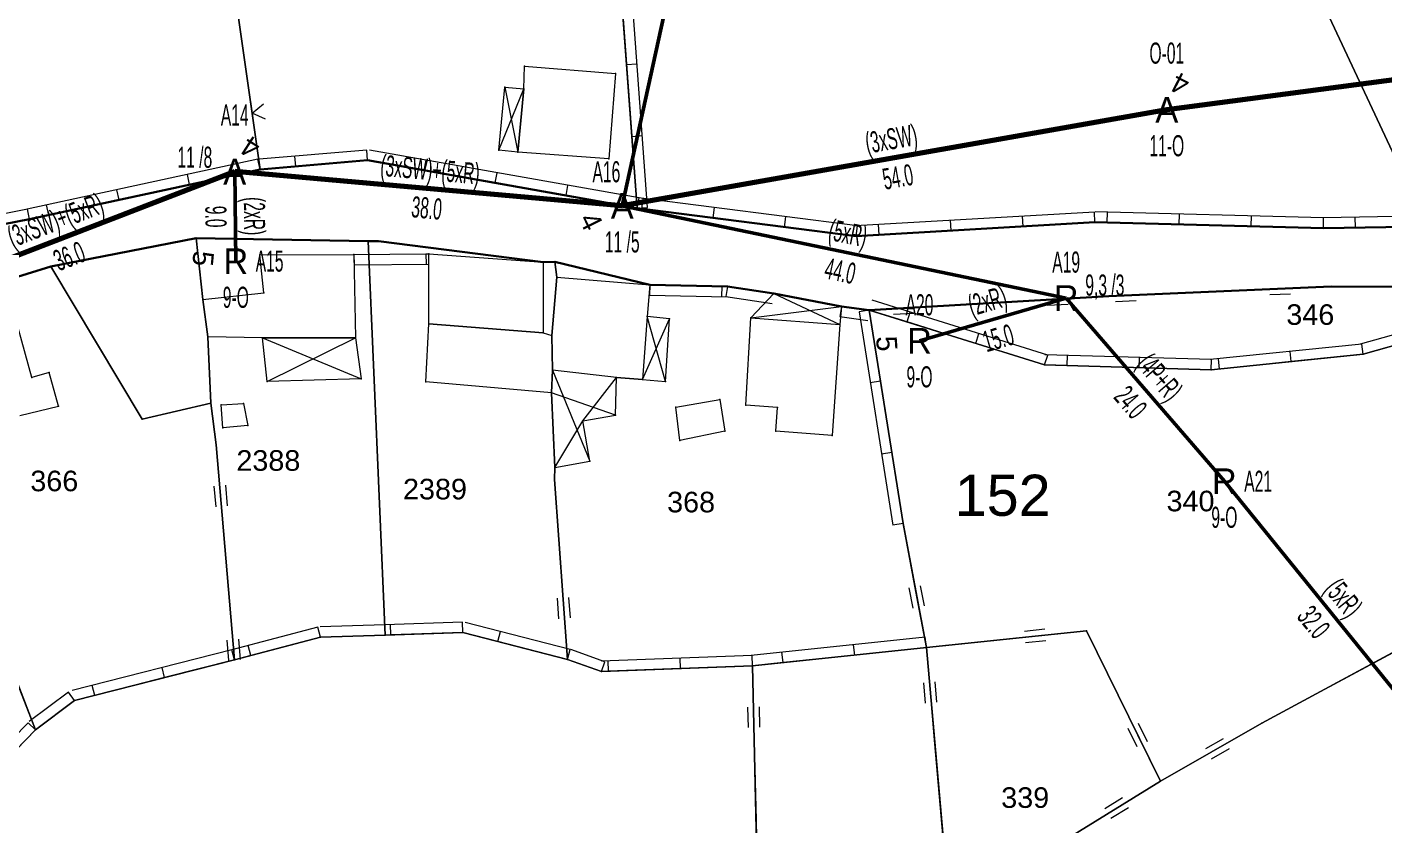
# Model space of a CAD drawing. Header units: millimetres. Extents: x 615240 to 617330, y 4151758 to 4153557.
# Drawn here: x 615697.4 to 615829.2, y 4152404.9 to 4152482.5 of the extents above; entities that cross this region are included whole.
import ezdxf
from ezdxf.enums import TextEntityAlignment as Align
from ezdxf.xclip import XClip

# ---------------------------------------------------------------- set-up
doc = ezdxf.new("R2010")
doc.units = ezdxf.units.MM
doc.header["$XCLIPFRAME"] = 2
for name, color, linetype, lineweight in [('02_ADA_ALN_YENI', 7, 'Continuous', 30), ('02_ADA_NO_YENI', 18, 'Continuous', 0), ('03_PARSEL_ALN_ESKI', 18, 'Continuous', 0), ('03_PARSEL_ALN_YENI', 171, 'Continuous', 0), ('03_PARSEL_NO_ESKI', 5, 'Continuous', 0), ('03_PARSEL_SNR_YENI', 5, 'Continuous', 0), ('04_YAPI_ALN_TSCLSIZ', 18, 'Continuous', 0), ('04_YAPI_SNR_TSCL', 232, 'Continuous', 0), ('04_YAPI_SNR_TSCLSZ', 77, 'Continuous', 0), ('06_DETAY_SNR_KROKI', 4, 'Continuous', 0), ('07_SNRTIP_GECERLI', 30, 'Continuous', 0), ('07_SNRTIP_SABIT', 18, 'Continuous', 0), ('DIREK_AG_MEVCUT', 3, 'Continuous', 25), ('DIREK_ENH_MEVCUT', 6, 'Continuous', 25), ('DIREK_OG_MEVCUT', 1, 'Continuous', 25), ('HAT_AG_HAVAI_MEVCUT', 82, 'Continuous', 50), ('HAT_ENH_HAVAI_MEVCUT', 6, 'Continuous', 70), ('HAT_OG_HAVAI_MEVCUT', 1, 'Continuous', 70), ('NOKTA_PARSEL_ESKI', 6, 'Continuous', 0), ('NOKTA_PARSEL_YENI', 30, 'Continuous', 0), ('NOKTA_YAPI_TSCL', 232, 'Continuous', 0), ('NOKTA_YAPI_TSCLSIZ', 77, 'Continuous', 0)]:
    doc.layers.add(name, color=color, linetype=linetype, lineweight=lineweight)
doc.styles.add('Direk', font='B_CAD')
doc.styles.get("Standard").update_dxf_attribs({"font": 'Arial'})

# ---------------------------------------------------------------- blocks, each defined once
blk = doc.blocks.new('fggg')
at = {"layer": '02_ADA_ALN_YENI', "color": 252}
for points in [[(615833.43, 4152463.1, 0), (615823.31, 4152462.94, 0), (615801.12, 4152463.5, 0), (615777.92, 4152462.15, 0), (615756.64, 4152464.87, 0), (615730.45, 4152469.52, 0), (615720, 4152468.64, 0), (615697.59, 4152463.79, 0), (615683.62, 4152461.07, 0)], [(615685.83, 4152454.94, 0), (615699.68, 4152459.21, 0), (615713.81, 4152461.97, 0), (615730.51, 4152461.65, 0), (615731.51, 4152461.66, 0), (615747.52, 4152459.63, 0), (615748.65, 4152459.64, 0), (615757.86, 4152457.41, 0), (615765.42, 4152457.27, 0), (615769.92, 4152456.57, 0), (615776.48, 4152455.33, 0), (615779.18, 4152454.96, 0), (615802.46, 4152456.31, 0), (615824.07, 4152457.26, 0), (615837.67, 4152457.19, 0)]]:
    blk.add_polyline3d(points, dxfattribs=at)
at = {"layer": '03_PARSEL_ALN_ESKI', "color": 252}
for p in [(615822.34, 4152454.53), (615721.2, 4152440.35), (615700.31, 4152438.36), (615737.39, 4152437.57), (615762.17, 4152436.31), (615810.7, 4152436.41), (615794.64, 4152407.59)]:
    blk.add_point(p, dxfattribs=at)
at = {"layer": '03_PARSEL_ALN_YENI', "color": 252}
for points in [[(615742.03, 4152608.91, 0), (615892.46, 4152514.42, 0), (615920.44, 4152516.29, 0), (615908.14, 4152502.5, 0), (615901.9, 4152496.9, 0), (615887.65, 4152486.41, 0), (615870.13, 4152476.76, 0), (615863.78, 4152472.74, 0), (615843.67, 4152466.25, 0), (615833.43, 4152463.1, 0), (615797.02, 4152540.78, 0), (615772.25, 4152571.92, 0), (615761.13, 4152580.07, 0), (615758.13, 4152585.47, 0), (615747.06, 4152595.76, 0), (615734.79, 4152607.75, 0), (615742.03, 4152608.91, 0)], [(615715.08, 4152524.55, 0), (615714.56, 4152564.03, 0), (615717.37, 4152565.53, 0), (615718.56, 4152565.96, 0), (615736.51, 4152571.55, 0), (615753.98, 4152576.71, 0), (615761.13, 4152580.07, 0), (615772.25, 4152571.92, 0), (615797.02, 4152540.78, 0), (615833.43, 4152463.1, 0), (615823.31, 4152462.94, 0), (615801.12, 4152463.5, 0), (615777.92, 4152462.15, 0), (615756.64, 4152464.87, 0), (615754.48, 4152494.27, 0), (615753.4, 4152516.45, 0), (615734.67, 4152520.11, 0), (615715.08, 4152524.55, 0)], [(615756.64, 4152464.87, 0), (615730.45, 4152469.52, 0), (615720, 4152468.64, 0), (615715.71, 4152498.84, 0), (615715.08, 4152524.55, 0), (615734.67, 4152520.11, 0), (615753.4, 4152516.45, 0), (615754.48, 4152494.27, 0), (615756.64, 4152464.87, 0)], [(615873.45, 4152470.33, 0), (615906.6, 4152476.74, 0), (615904.67, 4152472.52, 0), (615879.42, 4152465.08, 0), (615869.41, 4152462.02, 0), (615858.41, 4152460.37, 0), (615848.05, 4152456.7, 0), (615838.77, 4152453.95, 0), (615827.16, 4152450.67, 0), (615812.4, 4152449.16, 0), (615796.23, 4152449.63, 0), (615779.18, 4152454.96, 0), (615802.46, 4152456.31, 0), (615824.07, 4152457.26, 0), (615837.67, 4152457.19, 0), (615846.6, 4152460.28, 0), (615862.2, 4152465.2, 0), (615873.45, 4152470.33, 0)], [(615685.83, 4152454.94, 0), (615699.68, 4152459.21, 0), (615713.81, 4152461.97, 0), (615714.45, 4152456, 0), (615714.94, 4152452.37, 0), (615715.22, 4152445.93, 0), (615715.75, 4152441.88, 0), (615717.51, 4152420.98, 0), (615701.99, 4152417.02, 0), (615698.18, 4152414.17, 0), (615692.83, 4152428, 0), (615691.05, 4152434.02, 0), (615690.86, 4152435.26, 0), (615689.56, 4152442.58, 0), (615686.23, 4152454.13, 0), (615685.83, 4152454.94, 0)], [(615730.51, 4152461.65, 0), (615732.16, 4152423.39, 0), (615725.88, 4152423.17, 0), (615717.51, 4152420.98, 0), (615715.75, 4152441.88, 0), (615715.22, 4152445.93, 0), (615714.94, 4152452.37, 0), (615714.45, 4152456, 0), (615713.81, 4152461.97, 0), (615730.51, 4152461.65, 0)], [(615732.16, 4152423.39, 0), (615730.51, 4152461.65, 0), (615731.51, 4152461.66, 0), (615747.52, 4152459.63, 0), (615748.65, 4152459.64, 0), (615748.84, 4152458.18, 0), (615748.35, 4152452.51, 0), (615748.41, 4152449.12, 0), (615748.31, 4152446.91, 0), (615748.64, 4152439.68, 0), (615748.62, 4152438.5, 0), (615749.88, 4152421.02, 0), (615739.69, 4152423.64, 0), (615732.16, 4152423.39, 0)], [(615784.74, 4152422.17, 0), (615767.84, 4152420.4, 0), (615753.17, 4152419.85, 0), (615749.88, 4152421.02, 0), (615748.62, 4152438.5, 0), (615748.64, 4152439.68, 0), (615748.31, 4152446.91, 0), (615748.41, 4152449.12, 0), (615748.35, 4152452.51, 0), (615748.84, 4152458.18, 0), (615748.65, 4152459.64, 0), (615757.86, 4152457.41, 0), (615765.42, 4152457.27, 0), (615769.92, 4152456.57, 0), (615776.48, 4152455.33, 0), (615779.18, 4152454.96, 0), (615782.48, 4152434.22, 0), (615784.74, 4152422.17, 0)], [(615812.4, 4152449.16, 0), (615827.16, 4152450.67, 0), (615838.77, 4152453.95, 0), (615848.05, 4152456.7, 0), (615852.01, 4152447.82, 0), (615844.1, 4152440.35, 0), (615838.28, 4152433.59, 0), (615838.59, 4152426.51, 0), (615834.86, 4152424.28, 0), (615817.33, 4152414.81, 0), (615807.49, 4152409.17, 0), (615800.28, 4152423.81, 0), (615784.74, 4152422.17, 0), (615782.48, 4152434.22, 0), (615779.18, 4152454.96, 0), (615796.23, 4152449.63, 0), (615812.4, 4152449.16, 0)], [(615668.62, 4152454.81, 0), (615685.83, 4152454.94, 0), (615686.23, 4152454.13, 0), (615689.56, 4152442.58, 0), (615690.86, 4152435.26, 0), (615691.05, 4152434.02, 0), (615692.83, 4152428, 0), (615698.18, 4152414.17, 0), (615690.33, 4152406.08, 0), (615687.09, 4152405.07, 0), (615681.53, 4152407.71, 0), (615661.89, 4152415.42, 0), (615649.63, 4152423.09, 0), (615640.24, 4152428.84, 0), (615655.23, 4152432.29, 0), (615651.32, 4152455.14, 0), (615654.46, 4152455.5, 0), (615668.62, 4152454.81, 0)], [(615842.75, 4152401.69, 0), (615826.14, 4152392.46, 0), (615819.05, 4152387.99, 0), (615808.41, 4152382.93, 0), (615804.2, 4152392.84, 0), (615798.5, 4152403.65, 0), (615807.49, 4152409.17, 0), (615817.33, 4152414.81, 0), (615834.86, 4152424.28, 0), (615842.75, 4152401.69, 0)], [(615767.86, 4152371.65, 0), (615748.62, 4152379.49, 0), (615727.68, 4152390.42, 0), (615719.24, 4152393.7, 0), (615711.92, 4152394.33, 0), (615700.6, 4152398.98, 0), (615690.65, 4152403.47, 0), (615690.33, 4152406.08, 0), (615698.18, 4152414.17, 0), (615701.99, 4152417.02, 0), (615717.51, 4152420.98, 0), (615725.88, 4152423.17, 0), (615732.16, 4152423.39, 0), (615739.69, 4152423.64, 0), (615749.88, 4152421.02, 0), (615753.17, 4152419.85, 0), (615767.84, 4152420.4, 0), (615768.38, 4152397.34, 0), (615775.99, 4152373.46, 0), (615767.86, 4152371.65, 0)], [(615784.74, 4152422.17, 0), (615800.28, 4152423.81, 0), (615807.49, 4152409.17, 0), (615798.5, 4152403.65, 0), (615804.2, 4152392.84, 0), (615808.41, 4152382.93, 0), (615793.33, 4152378.38, 0), (615786.9, 4152397.88, 0), (615784.74, 4152422.17, 0)], [(615793.33, 4152378.38, 0), (615775.99, 4152373.46, 0), (615768.38, 4152397.34, 0), (615767.84, 4152420.4, 0), (615784.74, 4152422.17, 0), (615786.9, 4152397.88, 0), (615793.33, 4152378.38, 0)]]:
    blk.add_polyline3d(points, close=True, dxfattribs=at)
blk.add_polyline3d([(615690.13, 4152550.38, 0), (615714.56, 4152564.03, 0), (615715.08, 4152524.55, 0), (615715.71, 4152498.84, 0), (615720, 4152468.64, 0), (615697.59, 4152463.79, 0), (615697.59, 4152463.79, 0), (615683.62, 4152461.07, 0)], dxfattribs=at)
at = {"layer": '03_PARSEL_SNR_YENI', "color": 252}
for p, q in [((615747.52, 4152459.63, 641.89), (615748.65, 4152459.64, 642.28)), ((615748.65, 4152459.64, 642.28), (615748.84, 4152458.18, 641.57)), ((615757.86, 4152457.41, 0.95), (615757.85, 4152456.41, 0.95)), ((615757.86, 4152457.41, 0.95), (615764.86, 4152457.28, 0.95)), ((615764.86, 4152457.28, 0.95), (615764.84, 4152456.28, 0.95)), ((615764.86, 4152457.28, 0.95), (615765.42, 4152457.27, 0.95)), ((615765.42, 4152457.27, 0.95), (615765.27, 4152456.28, 0.95)), ((615765.42, 4152457.27, 0.95), (615769.92, 4152456.57, 0.95)), ((615757.85, 4152456.41, 0.95), (615765.4, 4152456.27, 0.95)), ((615765.27, 4152456.28, 0.95), (615769.77, 4152455.59, 0.95)), ((615776.48, 4152455.33, 0.95), (615776.34, 4152454.34, 0.95)), ((615776.48, 4152455.33, 0.95), (615779.18, 4152454.96, 0.95)), ((615776.34, 4152454.34, 0.95), (615779.05, 4152453.97, 0.95)), ((615715.75, 4152441.88, 0.95), (615715.22, 4152445.93, 0.95)), ((615748.62, 4152438.5, 0.95), (615748.64, 4152439.68, 0.95))]:
    blk.add_line(p, q, dxfattribs=at)
for p in [(615757.86, 4152457.41, 640.88), (615765.42, 4152457.27, 641.1), (615765.42, 4152457.27, 641.1), (615769.92, 4152456.57, 641.05), (615776.48, 4152455.33, 640.03), (615779.18, 4152454.96, 640.67), (615715.22, 4152445.93, 638.24), (615715.75, 4152441.88, 634.93), (615748.64, 4152439.68, 636.74), (615748.62, 4152438.5, 634.32)]:
    blk.add_point(p, dxfattribs=at)
at = {"layer": '04_YAPI_ALN_TSCLSIZ', "color": 252}
for points in [[(615754.52, 4152477.97, 0), (615753.89, 4152469.66, 0), (615745.06, 4152470.31, 0), (615745.62, 4152476.47, 0), (615745.7, 4152478.66, 0), (615754.52, 4152477.97, 0)], [(615715.22, 4152445.93, 0), (615708.55, 4152444.35, 0), (615699.68, 4152459.21, 0), (615713.81, 4152461.97, 0), (615714.45, 4152456, 0), (615714.94, 4152452.37, 0), (615715.22, 4152445.93, 0)], [(615719.98, 4152460.33, 0), (615729.12, 4152460.37, 0), (615729.26, 4152452.26, 0), (615720.25, 4152452.28, 0), (615714.94, 4152452.37, 0), (615714.45, 4152456, 0), (615720.38, 4152456.64, 0), (615719.98, 4152460.33, 0)], [(615736.41, 4152460.42, 0), (615747.52, 4152459.63, 0), (615747.5, 4152452.77, 0), (615736.4, 4152453.63, 0), (615736.41, 4152460.42, 0)], [(615748.84, 4152458.18, 0), (615757.86, 4152457.41, 0), (615757.6, 4152454.34, 0), (615757.17, 4152448.23, 0), (615754.62, 4152448.4, 0), (615748.41, 4152449.12, 0), (615748.35, 4152452.51, 0), (615748.84, 4152458.18, 0)], [(615736.4, 4152453.63, 0), (615747.5, 4152452.77, 0), (615748.35, 4152452.51, 0), (615748.41, 4152449.12, 0), (615748.31, 4152446.91, 0), (615736.1, 4152447.98, 0), (615736.4, 4152453.63, 0)], [(615716.22, 4152445.77, 0), (615718.39, 4152445.88, 0), (615718.83, 4152443.75, 0), (615716.4, 4152443.52, 0), (615716.22, 4152445.77, 0)], [(615765.15, 4152443.21, 0), (615760.77, 4152442.3, 0), (615760.39, 4152445.52, 0), (615764.66, 4152446.27, 0), (615765.15, 4152443.21, 0)]]:
    blk.add_polyline3d(points, close=True, dxfattribs=at)
at = {"layer": '04_YAPI_SNR_TSCL', "color": 252}
for p, q in [((615697.83, 4152448.43, 641.54), (615695.52, 4152456.76, 642.04)), ((615767.21, 4152445.71, 638.95), (615767.7, 4152454.2, 640.51)), ((615767.7, 4152454.2, 640.51), (615776.34, 4152453.58, 640.78)), ((615776.34, 4152453.58, 640.78), (615775.57, 4152442.79, 637.74)), ((615699.52, 4152448.9, 646.09), (615697.83, 4152448.43, 641.54)), ((615700.43, 4152445.62, 641.84), (615699.52, 4152448.9, 646.09)), ((615696.65, 4152444.71, 640.87), (615700.43, 4152445.62, 641.84)), ((615770.27, 4152445.49, 638.64), (615767.21, 4152445.71, 638.95)), ((615770.1, 4152443.19, 638.31), (615770.27, 4152445.49, 638.64)), ((615775.57, 4152442.79, 637.74), (615770.1, 4152443.19, 638.31))]:
    blk.add_line(p, q, dxfattribs=at)
at = {"layer": '04_YAPI_SNR_TSCLSZ', "color": 252}
for p, q in [((615745.62, 4152476.47, 644.55), (615745.7, 4152478.66, 644.89)), ((615745.7, 4152478.66, 644.89), (615754.52, 4152477.97, 646.5)), ((615754.52, 4152477.97, 646.5), (615753.89, 4152469.66, 644.37)), ((615743.21, 4152470.51, 644.11), (615743.77, 4152476.64, 644.71)), ((615743.21, 4152470.51, 644.11), (615745.62, 4152476.47, 644.55)), ((615743.77, 4152476.64, 644.71), (615745.62, 4152476.47, 644.55)), ((615743.77, 4152476.64, 644.71), (615745.06, 4152470.31, 644.17)), ((615745.62, 4152476.47, 644.55), (615745.06, 4152470.31, 644.17)), ((615745.06, 4152470.31, 644.17), (615743.21, 4152470.51, 644.11)), ((615753.89, 4152469.66, 644.37), (615745.06, 4152470.31, 644.17)), ((615713.81, 4152461.97, 641.52), (615699.68, 4152459.21, 641.72)), ((615714.45, 4152456, 640.31), (615713.81, 4152461.97, 641.52)), ((615719.98, 4152460.33, 640.49), (615729.12, 4152460.37, 640.71)), ((615720.38, 4152456.64, 641.4), (615719.98, 4152460.33, 640.49)), ((615729.12, 4152460.37, 640.71), (615729.26, 4152452.26, 639.58)), ((615736.4, 4152453.63, 641.12), (615736.41, 4152460.42, 641.79)), ((615736.41, 4152460.42, 641.79), (615747.52, 4152459.63, 641.89)), ((615699.68, 4152459.21, 641.72), (615708.55, 4152444.35, 638.69)), ((615747.52, 4152459.63, 641.89), (615747.5, 4152452.77, 639.81)), ((615748.35, 4152452.51, 639), (615748.84, 4152458.18, 641.57)), ((615748.84, 4152458.18, 641.57), (615757.86, 4152457.41, 640.88)), ((615757.86, 4152457.41, 640.88), (615757.6, 4152454.34, 641.77)), ((615714.45, 4152456, 640.31), (615720.38, 4152456.64, 641.4)), ((615714.94, 4152452.37, 642.35), (615714.45, 4152456, 640.31)), ((615767.7, 4152454.2, 640.51), (615769.92, 4152456.57, 641.05)), ((615769.92, 4152456.57, 641.05), (615776.48, 4152455.33, 640.03)), ((615769.92, 4152456.57, 641.05), (615776.34, 4152453.58, 640.78)), ((615767.7, 4152454.2, 640.51), (615776.48, 4152455.33, 640.03)), ((615776.48, 4152455.33, 640.03), (615776.34, 4152453.58, 640.78)), ((615736.1, 4152447.98, 637.04), (615736.4, 4152453.63, 641.12)), ((615736.4, 4152453.63, 641.12), (615747.5, 4152452.77, 639.81)), ((615757.6, 4152454.34, 641.77), (615757.17, 4152448.23, 638.44)), ((615757.17, 4152448.23, 638.44), (615759.78, 4152454.1, 641.19)), ((615759.78, 4152454.1, 641.19), (615757.6, 4152454.34, 641.77)), ((615759.4, 4152448.02, 641.82), (615757.6, 4152454.34, 641.77)), ((615759.4, 4152448.02, 641.82), (615759.78, 4152454.1, 641.19)), ((615720.25, 4152452.28, 640.7), (615714.94, 4152452.37, 642.35)), ((615715.22, 4152445.93, 638.24), (615714.94, 4152452.37, 642.35)), ((615720.25, 4152452.28, 640.7), (615729.26, 4152452.26, 639.58)), ((615720.7, 4152448.02, 640.17), (615720.25, 4152452.28, 640.7)), ((615720.25, 4152452.28, 640.7), (615729.82, 4152448.27, 636.74)), ((615720.7, 4152448.02, 640.17), (615729.26, 4152452.26, 639.58)), ((615729.26, 4152452.26, 639.58), (615729.82, 4152448.27, 636.74)), ((615747.5, 4152452.77, 639.81), (615748.35, 4152452.51, 639)), ((615748.35, 4152452.51, 639), (615748.41, 4152449.12, 637.11)), ((615729.82, 4152448.27, 636.74), (615720.7, 4152448.02, 640.17)), ((615748.31, 4152446.91, 637.9), (615736.1, 4152447.98, 637.04)), ((615748.41, 4152449.12, 637.11), (615748.31, 4152446.91, 637.9)), ((615748.41, 4152449.12, 637.11), (615752.05, 4152440.29, 636.62)), ((615754.62, 4152448.4, 638.56), (615748.41, 4152449.12, 637.11)), ((615751.35, 4152444.2, 639.33), (615754.62, 4152448.4, 638.56)), ((615754.52, 4152444.77, 637.62), (615754.62, 4152448.4, 638.56)), ((615754.62, 4152448.4, 638.56), (615757.17, 4152448.23, 638.44)), ((615757.17, 4152448.23, 638.44), (615759.4, 4152448.02, 641.82)), ((615748.31, 4152446.91, 637.9), (615748.64, 4152439.68, 636.74)), ((615754.52, 4152444.77, 637.62), (615748.31, 4152446.91, 637.9)), ((615708.55, 4152444.35, 638.69), (615715.22, 4152445.93, 638.24)), ((615716.22, 4152445.77, 637.52), (615718.39, 4152445.88, 638.51)), ((615716.4, 4152443.52, 637.06), (615716.22, 4152445.77, 637.52)), ((615718.39, 4152445.88, 638.51), (615718.83, 4152443.75, 636.47)), ((615760.39, 4152445.52, 640.73), (615764.66, 4152446.27, 639.53)), ((615760.77, 4152442.3, 639.49), (615760.39, 4152445.52, 640.73)), ((615764.66, 4152446.27, 639.53), (615765.15, 4152443.21, 639.53)), ((615748.64, 4152439.68, 636.74), (615751.35, 4152444.2, 639.33)), ((615751.35, 4152444.2, 639.33), (615754.52, 4152444.77, 637.62)), ((615752.05, 4152440.29, 636.62), (615751.35, 4152444.2, 639.33)), ((615718.83, 4152443.75, 636.47), (615716.4, 4152443.52, 637.06)), ((615765.15, 4152443.21, 639.53), (615760.77, 4152442.3, 639.49)), ((615748.64, 4152439.68, 636.74), (615752.05, 4152440.29, 636.62))]:
    blk.add_line(p, q, dxfattribs=at)
at = {"layer": '06_DETAY_SNR_KROKI', "color": 252}
for p, q in [((615757.64, 4152464.95, 0.95), (615755.48, 4152494.34, 0.95)), ((615755.62, 4152478.83, 0.95), (615755.1, 4152485.82, 0.95)), ((615717.82, 4152483.99, 0.95), (615718.52, 4152479.04, 0.95)), ((615718.52, 4152479.04, 0.95), (615719.23, 4152474.09, 0.95)), ((615755.62, 4152478.83, 0.95), (615756.61, 4152478.91, 0.95)), ((615756.13, 4152471.85, 0.95), (615755.62, 4152478.83, 0.95)), ((615719.23, 4152474.09, 0.95), (615720.33, 4152475, 0.95)), ((615720.54, 4152473.51, 0.95), (615719.23, 4152474.09, 0.95)), ((615719.23, 4152474.09, 0.95), (615719.93, 4152469.14, 0.95)), ((615756.13, 4152471.85, 0.95), (615757.13, 4152471.93, 0.95)), ((615756.64, 4152464.87, 0.95), (615756.13, 4152471.85, 0.95)), ((615730.37, 4152470.51, 0.95), (615719.92, 4152469.64, 0.95)), ((615730.45, 4152469.52, 0.95), (615730.37, 4152470.51, 0.95)), ((615756.82, 4152465.86, 0.95), (615730.63, 4152470.5, 0.95)), ((615719.79, 4152469.62, 0.95), (615697.38, 4152464.77, 0.95)), ((615720, 4152468.64, 0.95), (615719.79, 4152469.62, 0.95)), ((615719.93, 4152469.14, 0.95), (615720, 4152468.64, 0.95)), ((615723.48, 4152468.93, 0.95), (615720, 4152468.64, 0.95)), ((615723.48, 4152468.93, 0.95), (615723.39, 4152469.93, 0.95)), ((615730.45, 4152469.52, 0.95), (615723.48, 4152468.93, 0.95)), ((615735.96, 4152468.54, 0.95), (615730.45, 4152469.52, 0.95)), ((615735.96, 4152468.54, 0.95), (615736.14, 4152469.52, 0.95)), ((615713.16, 4152467.16, 0.95), (615712.95, 4152468.14, 0.95)), ((615720, 4152468.64, 0.95), (615713.16, 4152467.16, 0.95)), ((615742.86, 4152467.32, 0.95), (615735.96, 4152468.54, 0.95)), ((615742.86, 4152467.32, 0.95), (615743.03, 4152468.3, 0.95)), ((615706.32, 4152465.68, 0.95), (615706.1, 4152466.66, 0.95)), ((615713.16, 4152467.16, 0.95), (615706.32, 4152465.68, 0.95)), ((615749.75, 4152466.09, 0.95), (615742.86, 4152467.32, 0.95)), ((615749.75, 4152466.09, 0.95), (615749.92, 4152467.08, 0.95)), ((615699.47, 4152464.2, 0.95), (615699.26, 4152465.18, 0.95)), ((615706.32, 4152465.68, 0.95), (615699.47, 4152464.2, 0.95)), ((615756.64, 4152464.87, 0.95), (615749.75, 4152466.09, 0.95)), ((615756.64, 4152464.87, 0.95), (615756.82, 4152465.86, 0.95)), ((615778.04, 4152463.14, 0.95), (615756.77, 4152465.86, 0.95)), ((615757.09, 4152464.82, 0.95), (615757.21, 4152465.81, 0.95)), ((615697.4, 4152464.77, 0.95), (615683.43, 4152462.05, 0.95)), ((615697.59, 4152463.79, 0.95), (615690.72, 4152462.45, 0.95)), ((615697.59, 4152463.79, 0.95), (615697.4, 4152464.77, 0.95)), ((615699.47, 4152464.2, 0.95), (615697.59, 4152463.79, 0.95)), ((615756.64, 4152464.87, 0.95), (615757.64, 4152464.95, 0.95)), ((615757.09, 4152464.82, 0.95), (615756.64, 4152464.87, 0.95)), ((615764.03, 4152463.93, 0.95), (615757.09, 4152464.82, 0.95)), ((615764.03, 4152463.93, 0.95), (615764.16, 4152464.92, 0.95)), ((615770.97, 4152463.04, 0.95), (615764.03, 4152463.93, 0.95)), ((615770.97, 4152463.04, 0.95), (615771.1, 4152464.03, 0.95)), ((615801.07, 4152464.49, 0.95), (615777.86, 4152463.15, 0.95)), ((615787.15, 4152462.69, 0.95), (615787.09, 4152463.69, 0.95)), ((615794.14, 4152463.09, 0.95), (615794.08, 4152464.09, 0.95)), ((615801.12, 4152463.5, 0.95), (615801.07, 4152464.49, 0.95)), ((615823.33, 4152463.94, 0.95), (615801.15, 4152464.5, 0.95)), ((615802.31, 4152463.47, 0.95), (615802.34, 4152464.47, 0.95)), ((615809.31, 4152463.29, 0.95), (615809.34, 4152464.29, 0.95)), ((615816.31, 4152463.11, 0.95), (615816.34, 4152464.11, 0.95)), ((615833.41, 4152464.1, 0.95), (615823.29, 4152463.94, 0.95)), ((615823.31, 4152462.94, 0.95), (615823.33, 4152463.94, 0.95)), ((615826.43, 4152462.99, 0.95), (615826.41, 4152463.99, 0.95)), ((615777.92, 4152462.15, 0.95), (615770.97, 4152463.04, 0.95)), ((615777.92, 4152462.15, 0.95), (615778.04, 4152463.14, 0.95)), ((615780.16, 4152462.28, 0.95), (615780.1, 4152463.28, 0.95)), ((615787.15, 4152462.69, 0.95), (615780.16, 4152462.28, 0.95)), ((615794.14, 4152463.09, 0.95), (615787.15, 4152462.69, 0.95)), ((615801.12, 4152463.5, 0.95), (615794.14, 4152463.09, 0.95)), ((615802.31, 4152463.47, 0.95), (615801.12, 4152463.5, 0.95)), ((615809.31, 4152463.29, 0.95), (615802.31, 4152463.47, 0.95)), ((615816.31, 4152463.11, 0.95), (615809.31, 4152463.29, 0.95)), ((615823.31, 4152462.94, 0.95), (615816.31, 4152463.11, 0.95)), ((615826.43, 4152462.99, 0.95), (615823.31, 4152462.94, 0.95)), ((615833.43, 4152463.1, 0.95), (615826.43, 4152462.99, 0.95)), ((615780.16, 4152462.28, 0.95), (615777.92, 4152462.15, 0.95)), ((615729.12, 4152460.37, 0.95), (615736.12, 4152460.42, 0.95)), ((615729.12, 4152460.37, 0.95), (615729.13, 4152459.37, 0.95)), ((615736.12, 4152460.42, 0.95), (615736.13, 4152459.42, 0.95)), ((615736.12, 4152460.42, 0.95), (615736.41, 4152460.42, 0.95)), ((615729.13, 4152459.37, 0.95), (615736.42, 4152459.42, 0.95)), ((615819.08, 4152457.04, 0.95), (615809.09, 4152456.6, 0.95)), ((615824.07, 4152457.26, 0.95), (615819.08, 4152457.04, 0.95)), ((615832.67, 4152457.22, 0.95), (615824.07, 4152457.26, 0.95)), ((615796.53, 4152450.59, 0.95), (615779.48, 4152455.92, 0.95)), ((615797.47, 4152456.02, 0.95), (615787.49, 4152455.44, 0.95)), ((615802.46, 4152456.31, 0.95), (615797.47, 4152456.02, 0.95)), ((615804.09, 4152456.38, 0.95), (615802.46, 4152456.31, 0.95)), ((615805.12, 4152455.86, 0.95), (615803.12, 4152455.77, 0.95)), ((615809.09, 4152456.6, 0.95), (615804.09, 4152456.38, 0.95)), ((615820.1, 4152456.52, 0.95), (615818.1, 4152456.44, 0.95)), ((615779.18, 4152454.96, 0.95), (615778.2, 4152454.81, 0.95)), ((615778.2, 4152454.81, 0.95), (615781.49, 4152434.06, 0.95)), ((615782.5, 4152455.16, 0.95), (615779.18, 4152454.96, 0.95)), ((615782.87, 4152453.81, 0.95), (615779.18, 4152454.96, 0.95)), ((615779.18, 4152454.96, 0.95), (615780.28, 4152448.05, 0.95)), ((615783.53, 4152454.65, 0.95), (615781.53, 4152454.54, 0.95)), ((615787.49, 4152455.44, 0.95), (615782.5, 4152455.16, 0.95)), ((615782.87, 4152453.81, 0.95), (615783.17, 4152454.77, 0.95)), ((615798.5, 4152455.52, 0.95), (615796.51, 4152455.4, 0.95)), ((615838.5, 4152454.91, 0.95), (615826.89, 4152451.64, 0.95)), ((615789.55, 4152451.72, 0.95), (615782.87, 4152453.81, 0.95)), ((615789.55, 4152451.72, 0.95), (615789.85, 4152452.68, 0.95)), ((615832.03, 4152452.05, 0.95), (615827.16, 4152450.67, 0.95)), ((615796.23, 4152449.63, 0.95), (615789.55, 4152451.72, 0.95)), ((615796.23, 4152449.63, 0.95), (615796.53, 4152450.59, 0.95)), ((615812.43, 4152450.16, 0.95), (615796.26, 4152450.63, 0.95)), ((615798.41, 4152449.57, 0.95), (615798.44, 4152450.57, 0.95)), ((615827.05, 4152451.67, 0.95), (615812.3, 4152450.15, 0.95)), ((615820.19, 4152449.96, 0.95), (615820.09, 4152450.95, 0.95)), ((615827.16, 4152450.67, 0.95), (615820.19, 4152449.96, 0.95)), ((615827.16, 4152450.67, 0.95), (615827.05, 4152451.67, 0.95)), ((615798.41, 4152449.57, 0.95), (615796.23, 4152449.63, 0.95)), ((615805.4, 4152449.36, 0.95), (615798.41, 4152449.57, 0.95)), ((615805.4, 4152449.36, 0.95), (615805.43, 4152450.36, 0.95)), ((615812.4, 4152449.16, 0.95), (615805.4, 4152449.36, 0.95)), ((615812.4, 4152449.16, 0.95), (615812.43, 4152450.16, 0.95)), ((615813.23, 4152449.24, 0.95), (615812.4, 4152449.16, 0.95)), ((615813.23, 4152449.24, 0.95), (615813.13, 4152450.24, 0.95)), ((615820.19, 4152449.96, 0.95), (615813.23, 4152449.24, 0.95)), ((615780.28, 4152448.05, 0.95), (615779.29, 4152447.89, 0.95)), ((615780.28, 4152448.05, 0.95), (615781.38, 4152441.14, 0.95)), ((615715.75, 4152441.88, 0.95), (615716.17, 4152436.9, 0.95)), ((615781.38, 4152441.14, 0.95), (615780.39, 4152440.98, 0.95)), ((615781.38, 4152441.14, 0.95), (615782.48, 4152434.22, 0.95)), ((615715.52, 4152437.85, 0.95), (615715.69, 4152435.86, 0.95)), ((615716.64, 4152437.94, 0.95), (615716.81, 4152435.95, 0.95)), ((615748.81, 4152435.99, 0.95), (615748.62, 4152438.5, 0.95)), ((615716.17, 4152436.9, 0.95), (615717.01, 4152426.93, 0.95)), ((615749.52, 4152426.01, 0.95), (615748.81, 4152435.99, 0.95)), ((615782.48, 4152434.22, 0.95), (615781.49, 4152434.07, 0.95)), ((615782.48, 4152434.22, 0.95), (615782.48, 4152434.22, 0.95)), ((615783.81, 4152427.09, 0.95), (615782.48, 4152434.22, 0.95)), ((615784.55, 4152426.21, 0.95), (615784.18, 4152428.17, 0.95)), ((615717.01, 4152426.93, 0.95), (615717.43, 4152421.95, 0.95)), ((615749.03, 4152424.97, 0.95), (615748.89, 4152426.97, 0.95)), ((615750.15, 4152425.05, 0.95), (615750.01, 4152427.05, 0.95)), ((615783.45, 4152426, 0.95), (615783.08, 4152427.96, 0.95)), ((615784.74, 4152422.17, 0.95), (615783.81, 4152427.09, 0.95)), ((615749.88, 4152421.02, 0.95), (615749.52, 4152426.01, 0.95)), ((615725.63, 4152424.14, 0.95), (615717.25, 4152421.95, 0.95)), ((615725.88, 4152423.17, 0.95), (615725.63, 4152424.14, 0.95)), ((615732.13, 4152424.39, 0.95), (615725.85, 4152424.17, 0.95)), ((615739.66, 4152424.64, 0.95), (615732.13, 4152424.39, 0.95)), ((615732.16, 4152423.39, 0.95), (615732.13, 4152424.39, 0.95)), ((615732.7, 4152423.4, 0.95), (615732.66, 4152424.4, 0.95)), ((615739.69, 4152423.64, 0.95), (615739.66, 4152424.64, 0.95)), ((615750.13, 4152421.99, 0.95), (615739.94, 4152424.61, 0.95)), ((615716.78, 4152422.9, 0.95), (615716.95, 4152420.91, 0.95)), ((615717.9, 4152423, 0.95), (615718.07, 4152421, 0.95)), ((615725.88, 4152423.17, 0.95), (615719.11, 4152421.4, 0.95)), ((615732.16, 4152423.39, 0.95), (615725.88, 4152423.17, 0.95)), ((615732.7, 4152423.4, 0.95), (615732.16, 4152423.39, 0.95)), ((615739.69, 4152423.64, 0.95), (615732.7, 4152423.4, 0.95)), ((615743.1, 4152422.77, 0.95), (615739.69, 4152423.64, 0.95)), ((615743.1, 4152422.77, 0.95), (615743.35, 4152423.74, 0.95)), ((615749.88, 4152421.02, 0.95), (615743.1, 4152422.77, 0.95)), ((615784.63, 4152423.17, 0.95), (615767.73, 4152421.4, 0.95)), ((615784.74, 4152422.17, 0.95), (615784.63, 4152423.17, 0.95)), ((615795.31, 4152423.29, 0.95), (615785.36, 4152422.24, 0.95)), ((615796.24, 4152423.95, 0.95), (615794.26, 4152423.74, 0.95)), ((615796.36, 4152422.83, 0.95), (615794.37, 4152422.62, 0.95)), ((615800.28, 4152423.81, 0.95), (615795.31, 4152423.29, 0.95)), ((615800.87, 4152422.62, 0.95), (615800.28, 4152423.81, 0.95)), ((615717.26, 4152421.95, 0.95), (615701.74, 4152417.99, 0.95)), ((615717.51, 4152420.98, 0.95), (615717.26, 4152421.95, 0.95)), ((615717.43, 4152421.95, 0.95), (615717.51, 4152420.98, 0.95)), ((615719.11, 4152421.4, 0.95), (615718.86, 4152422.37, 0.95)), ((615749.88, 4152421.02, 0.95), (615750.13, 4152421.99, 0.95)), ((615753.51, 4152420.79, 0.95), (615750.21, 4152421.97, 0.95)), ((615770.81, 4152420.71, 0.95), (615770.71, 4152421.71, 0.95)), ((615777.78, 4152421.44, 0.95), (615777.67, 4152422.44, 0.95)), ((615784.74, 4152422.17, 0.95), (615777.78, 4152421.44, 0.95)), ((615785.36, 4152422.24, 0.95), (615784.74, 4152422.17, 0.95)), ((615785.13, 4152417.8, 0.95), (615784.74, 4152422.17, 0.95)), ((615805.28, 4152413.65, 0.95), (615800.87, 4152422.62, 0.95)), ((615830.47, 4152421.9, 0.95), (615821.67, 4152417.15, 0.95)), ((615710.73, 4152419.25, 0.95), (615710.48, 4152420.22, 0.95)), ((615717.51, 4152420.98, 0.95), (615710.73, 4152419.25, 0.95)), ((615719.11, 4152421.4, 0.95), (615717.51, 4152420.98, 0.95)), ((615753.17, 4152419.85, 0.95), (615749.88, 4152421.02, 0.95)), ((615767.8, 4152421.4, 0.95), (615753.14, 4152420.85, 0.95)), ((615753.17, 4152419.85, 0.95), (615753.51, 4152420.79, 0.95)), ((615753.85, 4152419.87, 0.95), (615753.81, 4152420.87, 0.95)), ((615760.84, 4152420.14, 0.95), (615753.85, 4152419.87, 0.95)), ((615760.84, 4152420.14, 0.95), (615760.81, 4152421.14, 0.95)), ((615767.84, 4152420.4, 0.95), (615760.84, 4152420.14, 0.95)), ((615767.84, 4152420.4, 0.95), (615767.8, 4152421.4, 0.95)), ((615770.81, 4152420.71, 0.95), (615767.84, 4152420.4, 0.95)), ((615767.84, 4152420.4, 0.95), (615767.95, 4152415.4, 0.95)), ((615777.78, 4152421.44, 0.95), (615770.81, 4152420.71, 0.95)), ((615698.18, 4152414.17, 0.95), (615696.37, 4152418.83, 0.95)), ((615710.73, 4152419.25, 0.95), (615703.94, 4152417.52, 0.95)), ((615753.85, 4152419.87, 0.95), (615753.17, 4152419.85, 0.95)), ((615785.77, 4152416.85, 0.95), (615785.6, 4152418.85, 0.95)), ((615701.39, 4152417.82, 0.95), (615697.58, 4152414.97, 0.95)), ((615701.99, 4152417.02, 0.95), (615701.39, 4152417.82, 0.95)), ((615703.94, 4152417.52, 0.95), (615701.99, 4152417.02, 0.95)), ((615703.94, 4152417.52, 0.95), (615703.7, 4152418.48, 0.95)), ((615784.65, 4152416.75, 0.95), (615784.48, 4152418.75, 0.95)), ((615785.57, 4152412.82, 0.95), (615785.13, 4152417.8, 0.95)), ((615701.99, 4152417.02, 0.95), (615698.18, 4152414.17, 0.95)), ((615767.37, 4152416.39, 0.95), (615767.42, 4152414.39, 0.95)), ((615768.49, 4152416.42, 0.95), (615768.54, 4152414.42, 0.95)), ((615821.67, 4152417.15, 0.95), (615817.33, 4152414.81, 0.95)), ((615697.46, 4152414.87, 0.95), (615689.61, 4152406.78, 0.95)), ((615698.18, 4152414.17, 0.95), (615697.46, 4152414.87, 0.95)), ((615767.95, 4152415.4, 0.95), (615768.19, 4152405.41, 0.95)), ((615698.18, 4152414.17, 0.95), (615693.3, 4152409.15, 0.95)), ((615805.22, 4152412.51, 0.95), (615804.34, 4152414.3, 0.95)), ((615807.49, 4152409.17, 0.95), (615805.28, 4152413.65, 0.95)), ((615806.23, 4152413, 0.95), (615805.35, 4152414.8, 0.95)), ((615817.33, 4152414.81, 0.95), (615813, 4152412.33, 0.95)), ((615786.45, 4152402.86, 0.95), (615785.57, 4152412.82, 0.95)), ((615813, 4152412.33, 0.95), (615807.49, 4152409.17, 0.95)), ((615813.59, 4152413.31, 0.95), (615811.85, 4152412.32, 0.95)), ((615814.15, 4152412.34, 0.95), (615812.41, 4152411.34, 0.95)), ((615807.49, 4152409.17, 0.95), (615803.23, 4152406.55, 0.95)), ((615803.79, 4152407.56, 0.95), (615802.08, 4152406.51, 0.95)), ((615803.23, 4152406.55, 0.95), (615798.5, 4152403.65, 0.95)), ((615804.38, 4152406.6, 0.95), (615802.67, 4152405.55, 0.95)), ((615768.19, 4152405.41, 0.95), (615768.3, 4152400.41, 0.95))]:
    blk.add_line(p, q, dxfattribs=at)
for p in [(615730.45, 4152469.52, 642.46), (615730.45, 4152469.52, 642.46), (615720, 4152468.64, 641.78), (615720, 4152468.64, 641.78), (615720, 4152468.64, 641.78), (615697.59, 4152463.79, 642.09), (615697.59, 4152463.79, 642.09), (615756.64, 4152464.87, 642.43), (615756.64, 4152464.87, 642.43), (615756.64, 4152464.87, 642.43), (615801.12, 4152463.5, 638.5), (615801.12, 4152463.5, 638.5), (615823.31, 4152462.94, 636.13), (615823.31, 4152462.94, 636.13), (615777.92, 4152462.15, 640.74), (615777.92, 4152462.15, 640.74), (615729.12, 4152460.37, 640.71), (615736.41, 4152460.42, 641.79), (615824.07, 4152457.26, 636.24), (615824.07, 4152457.26, 636.24), (615802.46, 4152456.31, 638.58), (615802.46, 4152456.31, 638.58), (615779.18, 4152454.96, 640.67), (615779.18, 4152454.96, 640.67), (615779.18, 4152454.96, 640.67), (615827.16, 4152450.67, 631.95), (615827.16, 4152450.67, 631.95), (615796.23, 4152449.63, 636.41), (615796.23, 4152449.63, 636.41), (615812.4, 4152449.16, 634.08), (615812.4, 4152449.16, 634.08), (615715.75, 4152441.88, 634.93), (615748.62, 4152438.5, 634.32), (615782.48, 4152434.22, 635.8), (615782.48, 4152434.22, 635.8), (615725.88, 4152423.17, 631.56), (615725.88, 4152423.17, 631.56), (615732.16, 4152423.39, 631.56), (615732.16, 4152423.39, 631.74), (615739.69, 4152423.64, 631.74), (615739.69, 4152423.64, 631.74), (615800.28, 4152423.81, 629.3), (615800.28, 4152423.81, 629.3), (615784.74, 4152422.17, 631.12), (615784.74, 4152422.17, 631.12), (615784.74, 4152422.17, 631.12), (615784.74, 4152422.17, 631.12), (615717.51, 4152420.98, 631.3), (615717.51, 4152420.98, 631.3), (615717.51, 4152420.98, 631.3), (615749.88, 4152421.02, 630.95), (615749.88, 4152421.02, 630.95), (615749.88, 4152421.02, 630.95), (615767.84, 4152420.4, 631.48), (615767.84, 4152420.4, 631.48), (615767.84, 4152420.4, 631.48), (615753.17, 4152419.85, 631.11), (615753.17, 4152419.85, 631.11), (615701.99, 4152417.02, 633.3), (615701.99, 4152417.02, 633.3), (615698.18, 4152414.17, 631.23), (615698.18, 4152414.17, 631.23), (615698.18, 4152414.17, 631.23), (615817.33, 4152414.81, 626.55), (615817.33, 4152414.81, 626.55), (615807.49, 4152409.17, 625.84), (615807.49, 4152409.17, 625.84), (615807.49, 4152409.17, 625.84)]:
    blk.add_point(p, dxfattribs=at)
at = {"layer": '07_SNRTIP_GECERLI', "color": 252}
for points in [[(615761.13, 4152580.07, 0), (615772.25, 4152571.92, 0), (615797.02, 4152540.78, 0), (615833.43, 4152463.1, 635)], [(615730.51, 4152461.65, 0), (615713.81, 4152461.97, 641.52)], [(615730.51, 4152461.65, 0), (615731.51, 4152461.66, 0), (615747.52, 4152459.63, 641.89)], [(615732.16, 4152423.39, 0), (615730.51, 4152461.65, 0)], [(615685.83, 4152454.94, 640.83), (615699.68, 4152459.21, 641.72)], [(615748.65, 4152459.64, 642.28), (615757.86, 4152457.41, 0)]]:
    blk.add_polyline3d(points, dxfattribs=at)
at = {"layer": '07_SNRTIP_SABIT', "color": 252}
for points in [[(615715.08, 4152524.55, 654.37), (615715.71, 4152498.84, 648.13), (615720, 4152468.64, 641.78)], [(615756.64, 4152464.87, 642.43), (615754.48, 4152494.27, 649.15), (615753.4, 4152516.45, 652.13)], [(615779.18, 4152454.96, 640.67), (615802.46, 4152456.31, 638.58), (615824.07, 4152457.26, 636.24), (615837.67, 4152457.19, 634.72), (615846.6, 4152460.28, 633.99), (615862.2, 4152465.2, 632.62), (615873.45, 4152470.33, 631.97)], [(615720, 4152468.64, 641.78), (615730.45, 4152469.52, 642.46), (615756.64, 4152464.87, 642.43)], [(615670.24, 4152459.75, 642.77), (615683.62, 4152461.07, 642.34), (615697.59, 4152463.79, 642.09), (615720, 4152468.64, 641.78)], [(615756.64, 4152464.87, 642.43), (615777.92, 4152462.15, 640.74), (615801.12, 4152463.5, 638.5), (615823.31, 4152462.94, 636.13), (615833.43, 4152463.1, 635)], [(615699.68, 4152459.21, 641.72), (615713.81, 4152461.97, 641.52)], [(615713.81, 4152461.97, 641.52), (615714.45, 4152456, 640.31), (615714.94, 4152452.37, 642.35), (615715.22, 4152445.93, 638.24), (615715.75, 4152441.88, 634.93), (615717.51, 4152420.98, 631.3)], [(615747.52, 4152459.63, 641.89), (615748.65, 4152459.64, 642.28)], [(615748.65, 4152459.64, 642.28), (615748.84, 4152458.18, 641.57), (615748.35, 4152452.51, 639), (615748.41, 4152449.12, 637.11), (615748.31, 4152446.91, 637.9), (615748.64, 4152439.68, 636.74), (615748.62, 4152438.5, 634.32), (615749.88, 4152421.02, 630.95)], [(615779.18, 4152454.96, 640.67), (615776.48, 4152455.33, 640.03), (615769.92, 4152456.57, 641.05), (615765.42, 4152457.27, 641.1), (615757.86, 4152457.41, 641.1)], [(615779.18, 4152454.96, 640.67), (615796.23, 4152449.63, 636.41), (615812.4, 4152449.16, 634.08), (615827.16, 4152450.67, 631.95), (615838.77, 4152453.95, 630.79), (615848.05, 4152456.7, 633.29)], [(615698.18, 4152414.17, 631.23), (615692.83, 4152428, 634.29), (615691.05, 4152434.02, 634.97), (615690.86, 4152435.26, 636.37), (615689.56, 4152442.58, 641.34), (615686.23, 4152454.13, 641.01), (615685.83, 4152454.94, 642.56)], [(615784.74, 4152422.17, 631.12), (615782.48, 4152434.22, 635.8), (615779.18, 4152454.96, 640.67)], [(615834.86, 4152424.28, 626.32), (615817.33, 4152414.81, 626.55), (615807.49, 4152409.17, 625.84)], [(615717.51, 4152420.98, 631.3), (615725.88, 4152423.17, 631.56), (615732.16, 4152423.39, 631.56)], [(615749.88, 4152421.02, 630.95), (615739.69, 4152423.64, 631.74), (615732.16, 4152423.39, 631.74)], [(615784.74, 4152422.17, 631.12), (615800.28, 4152423.81, 629.3)], [(615800.28, 4152423.81, 629.3), (615807.49, 4152409.17, 625.84)], [(615767.84, 4152420.4, 631.48), (615784.74, 4152422.17, 631.12)], [(615784.74, 4152422.17, 631.12), (615786.9, 4152397.88, 625.44), (615793.33, 4152378.38, 622.14)], [(615717.51, 4152420.98, 631.3), (615701.99, 4152417.02, 633.3), (615698.18, 4152414.17, 631.23)], [(615749.88, 4152421.02, 630.95), (615753.17, 4152419.85, 631.11), (615767.84, 4152420.4, 631.48)], [(615775.99, 4152373.46, 621.95), (615768.38, 4152397.34, 625.42), (615767.84, 4152420.4, 631.48)], [(615690.33, 4152406.08, 630.05), (615698.18, 4152414.17, 631.23)], [(615807.49, 4152409.17, 625.84), (615798.5, 4152403.65, 625.62), (615804.2, 4152392.84, 622.69), (615808.41, 4152382.93, 621.15)]]:
    blk.add_polyline3d(points, dxfattribs=at)
at = {"layer": 'NOKTA_PARSEL_ESKI', "color": 252}
for p in [(615730.51, 4152461.65), (615731.51, 4152461.66)]:
    blk.add_point(p, dxfattribs=at)
at = {"layer": 'NOKTA_PARSEL_YENI', "color": 252}
for p in [(615730.45, 4152469.52, 642.46), (615720, 4152468.64, 641.78), (615697.59, 4152463.79, 642.09), (615756.64, 4152464.87, 642.43), (615801.12, 4152463.5, 638.5), (615823.31, 4152462.94, 636.13), (615713.81, 4152461.97, 641.52), (615777.92, 4152462.15, 640.74), (615699.68, 4152459.21, 641.72), (615747.52, 4152459.63, 641.89), (615748.65, 4152459.64, 642.28), (615748.84, 4152458.18, 641.57), (615757.86, 4152457.41), (615765.42, 4152457.27, 641.1), (615824.07, 4152457.26, 636.24), (615714.45, 4152456, 640.31), (615769.92, 4152456.57, 641.05), (615802.46, 4152456.31, 638.58), (615776.48, 4152455.33, 640.03), (615779.18, 4152454.96, 640.67), (615714.94, 4152452.37, 642.35), (615748.35, 4152452.51, 639), (615827.16, 4152450.67, 631.95), (615796.23, 4152449.63, 636.41), (615812.4, 4152449.16, 634.08), (615748.41, 4152449.12, 637.11), (615748.31, 4152446.91, 637.9), (615715.22, 4152445.93, 638.24), (615715.75, 4152441.88, 634.93), (615748.64, 4152439.68, 636.74), (615748.62, 4152438.5, 634.32), (615782.48, 4152434.22, 635.8), (615725.88, 4152423.17, 631.56), (615732.16, 4152423.39), (615739.69, 4152423.64, 631.74), (615800.28, 4152423.81, 629.3), (615784.74, 4152422.17, 631.12), (615717.51, 4152420.98, 631.3), (615749.88, 4152421.02, 630.95), (615767.84, 4152420.4, 631.48), (615753.17, 4152419.85, 631.11), (615701.99, 4152417.02, 633.3), (615698.18, 4152414.17, 631.23), (615817.33, 4152414.81, 626.55), (615807.49, 4152409.17, 625.84)]:
    blk.add_point(p, dxfattribs=at)
at = {"layer": 'NOKTA_YAPI_TSCL', "color": 252}
for p in [(615767.7, 4152454.2, 640.51), (615776.34, 4152453.58, 640.78), (615697.83, 4152448.43), (615699.52, 4152448.9, 646.09), (615700.43, 4152445.62, 641.84), (615767.21, 4152445.71, 638.95), (615770.27, 4152445.49), (615770.1, 4152443.19, 638.31), (615775.57, 4152442.79)]:
    blk.add_point(p, dxfattribs=at)
at = {"layer": 'NOKTA_YAPI_TSCLSIZ', "color": 252}
for p in [(615745.7, 4152478.66, 644.89), (615754.52, 4152477.97, 646.5), (615743.77, 4152476.64, 644.71), (615745.62, 4152476.47), (615743.21, 4152470.51, 644.11), (615745.06, 4152470.31, 644.17), (615753.89, 4152469.66, 644.37), (615719.98, 4152460.33, 640.49), (615729.12, 4152460.37, 640.71), (615736.41, 4152460.42, 641.79), (615720.38, 4152456.64), (615736.4, 4152453.63, 641.12), (615757.6, 4152454.34, 641.77), (615759.78, 4152454.1, 641.19), (615720.25, 4152452.28, 640.7), (615729.26, 4152452.26, 639.58), (615747.5, 4152452.77, 639.81), (615720.7, 4152448.02, 640.17), (615729.82, 4152448.27, 636.74), (615736.1, 4152447.98, 637.04), (615754.62, 4152448.4, 638.56), (615757.17, 4152448.23, 638.44), (615759.4, 4152448.02, 641.82), (615716.22, 4152445.77, 637.52), (615718.39, 4152445.88, 638.51), (615760.39, 4152445.52, 640.73), (615764.66, 4152446.27, 639.53), (615708.55, 4152444.35, 638.69), (615751.35, 4152444.2), (615754.52, 4152444.77, 637.62), (615716.4, 4152443.52, 637.06), (615718.83, 4152443.75, 636.47), (615765.15, 4152443.21, 639.53), (615760.77, 4152442.3, 639.49), (615752.05, 4152440.29, 636.62)]:
    blk.add_point(p, dxfattribs=at)
at = {"layer": '02_ADA_NO_YENI', "color": 252}
blk.add_text('152', height=4, dxfattribs=at).set_placement((615787.49, 4152434.97))
at = {"layer": '03_PARSEL_NO_ESKI', "color": 252}
for s, p in [('346', (615819.71, 4152453.53)), ('2388', (615717.7, 4152439.35)), ('366', (615697.68, 4152437.36)), ('2389', (615733.89, 4152436.57)), ('368', (615759.55, 4152435.31)), ('340', (615808.07, 4152435.41)), ('339', (615792.01, 4152406.59))]:
    blk.add_text(s, height=2, dxfattribs=at).set_placement(p)

msp = doc.modelspace()

# ---------------------------------------------------------------- linework, layer by layer
at = {"layer": 'HAT_AG_HAVAI_MEVCUT'}
for p, q in [((615755.19, 4152465.09), (615766.18, 4152515.25)), ((615717.54, 4152468.42), (615717.65, 4152459.71)), ((615755.19, 4152465.09), (615798.32, 4152456.13)), ((615784.07, 4152451.98), (615798.32, 4152456.13)), ((615813.69, 4152438.33), (615798.32, 4152456.13)), ((615833.97, 4152413.32), (615813.69, 4152438.33))]:
    msp.add_line(p, q, dxfattribs=at)
at = {"layer": 'HAT_ENH_HAVAI_MEVCUT'}
msp.add_line((615861.92, 4152481.51), (615808.1, 4152474.44), dxfattribs=at)
at = {"layer": 'HAT_OG_HAVAI_MEVCUT'}
for p, q in [((615808.1, 4152474.44), (615755.19, 4152465.09)), ((615684.03, 4152455.5), (615717.54, 4152468.42)), ((615755.19, 4152465.09), (615717.54, 4152468.42))]:
    msp.add_line(p, q, dxfattribs=at)

# ---------------------------------------------------------------- block references
ref = msp.add_blockref('fggg', (0, 0))
XClip(ref).set_block_clipping_path([(615240.4021353753, 4153557.293983656), (616576.5432835864, 4153557.293983656), (616576.5432835864, 4152657.5), (617142.5, 4152657.5), (617142.5, 4151777.5), (615240.4021353753, 4151757.5), (615240.4021353753, 4152657.5)])

# ---------------------------------------------------------------- texts
at = {"layer": 'DIREK_AG_MEVCUT', "color": 32, "style": 'Direk'}
for rotation, p in [(624.6807, (615714.48, 4152459.97)), (274.2006, (615780.9, 4152451.71))]:
    msp.add_text('5', height=2, rotation=rotation, dxfattribs=at).set_placement(p, align=Align.MIDDLE_CENTER)
at = {"layer": 'DIREK_AG_MEVCUT', "style": 'Direk'}
for p in [(615717.65, 4152459.71), (615798.32, 4152456.13), (615784.07, 4152451.98), (615813.69, 4152438.33)]:
    msp.add_text('R', height=2.5, dxfattribs=at).set_placement(p, align=Align.MIDDLE_CENTER)
at = {"layer": 'DIREK_AG_MEVCUT', "width": 0.53}
for s, p in [('A15', (615720.93, 4152459.73)), ('A19', (615798.32, 4152459.63)), ('9,3 /3', (615802.08, 4152457.4)), ('9-O', (615717.65, 4152456.21)), ('A20', (615784.07, 4152455.48)), ('9-O', (615784.07, 4152448.48)), ('A21', (615816.97, 4152438.33)), ('9-O', (615813.69, 4152434.83))]:
    msp.add_text(s, height=2.05, dxfattribs=at).set_placement(p, align=Align.MIDDLE_CENTER)
at = {"layer": 'DIREK_ENH_MEVCUT', "linetype": 'ByBlock', "width": 0.53}
for s, p in [('O-01', (615808.1, 4152479.94)), ('11-O', (615808.1, 4152470.94))]:
    msp.add_text(s, height=2.05, dxfattribs=at).set_placement(p, align=Align.MIDDLE_CENTER)
at = {"layer": 'DIREK_ENH_MEVCUT', "color": 32, "linetype": 'ByBlock', "style": 'Direk'}
msp.add_text('4', height=2, rotation=152.7963, dxfattribs=at).set_placement((615809.39, 4152476.94), align=Align.MIDDLE_CENTER)
at = {"layer": 'DIREK_ENH_MEVCUT', "linetype": 'ByBlock', "style": 'Direk'}
msp.add_text('A', height=2.5, dxfattribs=at).set_placement((615808.1, 4152474.44), align=Align.MIDDLE_CENTER)
at = {"layer": 'DIREK_OG_MEVCUT', "width": 0.53}
for s, p in [('A14', (615717.54, 4152473.92)), ('11 /8', (615713.67, 4152469.82)), ('A16', (615753.65, 4152468.41)), ('11 /5', (615755.19, 4152461.59))]:
    msp.add_text(s, height=2.05, dxfattribs=at).set_placement(p, align=Align.MIDDLE_CENTER)
at = {"layer": 'DIREK_OG_MEVCUT', "color": 32, "style": 'Direk'}
for rotation, p in [(147.3346, (615719.06, 4152470.79)), (296.5213, (615752.16, 4152463.59))]:
    msp.add_text('4', height=2, rotation=rotation, dxfattribs=at).set_placement(p, align=Align.MIDDLE_CENTER)
at = {"layer": 'DIREK_OG_MEVCUT', "style": 'Direk'}
for p in [(615717.54, 4152468.42), (615755.19, 4152465.09)]:
    msp.add_text('A', height=2.5, dxfattribs=at).set_placement(p, align=Align.MIDDLE_CENTER)
at = {"layer": 'HAT_AG_HAVAI_MEVCUT', "lineweight": 30, "width": 0.53}
for s, rotation, p in [('9.0', 270.7228, (615716.74, 4152464.06, 307858.82)), ('44.0', 348.2665, (615776.58, 4152459.78, 307899.16)), ('15.0', 16.2427, (615791.43, 4152453.24, 307899.16)), ('24.0', 310.815, (615805.36, 4152446.68, 307899.16)), ('32.0', 309.0304, (615823.17, 4152425.29, 307906.84))]:
    msp.add_text(s, height=2.05, rotation=rotation, dxfattribs=at).set_placement(p, align=Align.TOP_CENTER)
for s, rotation, p in [('(2xR)', 270.7228, (615718.44, 4152464.08, 307858.82)), ('(5xR)', 348.2665, (615776.92, 4152461.44, 307899.16)), ('(2xR)', 16.2427, (615790.95, 4152454.87, 307899.16)), ('(4P+R)', 310.815, (615806.65, 4152447.79, 307899.16)), ('(5xR)', 309.0304, (615824.49, 4152426.36, 307906.84))]:
    msp.add_text(s, height=2.05, rotation=rotation, dxfattribs=at).set_placement(p, align=Align.CENTER)
at = {"layer": 'HAT_OG_HAVAI_MEVCUT', "lineweight": 30, "width": 0.53}
for s, rotation, p in [('(3xSW)', 370.0168, (615781.5, 4152470.6, 307877.59)), ('(3xSW)+(5xR)', 354.9463, (615736.44, 4152467.6, 307858.77)), ('(3xSW)+(5xR)', 21.0801, (615700.48, 4152462.75, 307858.77))]:
    msp.add_text(s, height=2.05, rotation=rotation, dxfattribs=at).set_placement(p, align=Align.CENTER)
for s, rotation, p in [('54.0', 370.0168, (615781.79, 4152468.93, 307877.59)), ('38.0', 354.9463, (615736.29, 4152465.91, 307858.77)), ('36.0', 21.0801, (615701.09, 4152461.17, 307858.77))]:
    msp.add_text(s, height=2.05, rotation=rotation, dxfattribs=at).set_placement(p, align=Align.TOP_CENTER)

doc.saveas('drawing.dxf')
